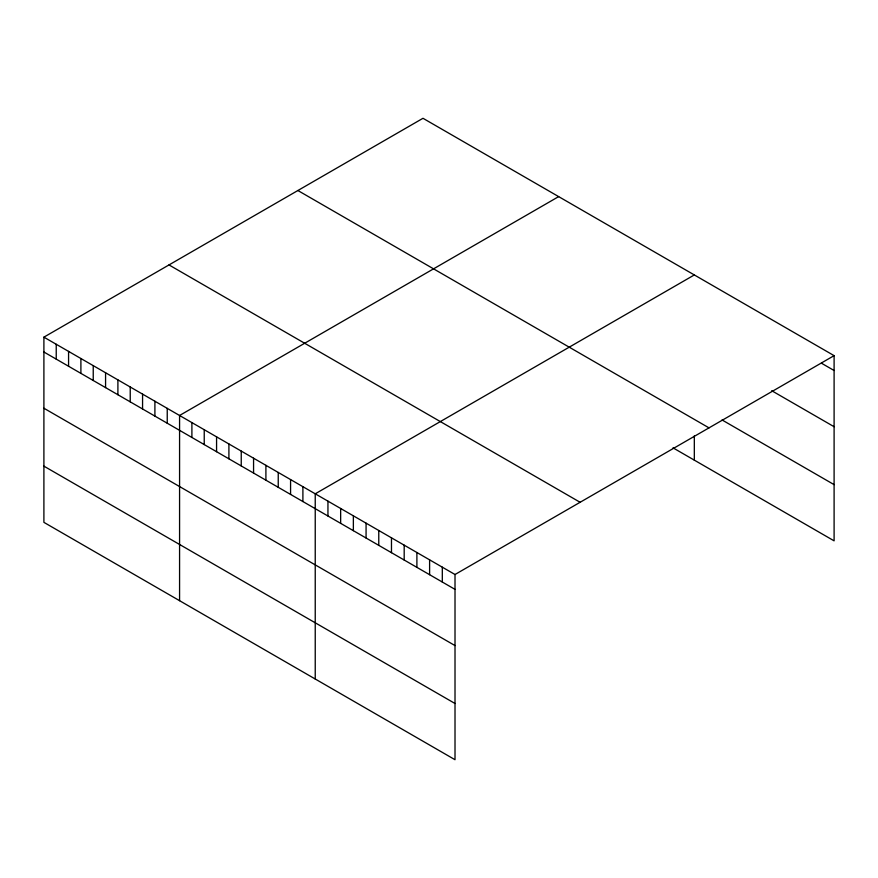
<?xml version="1.0" encoding="UTF-8"?>
<svg xmlns="http://www.w3.org/2000/svg" width="878" height="878" viewBox="0 0 878 878"><rect width="100%" height="100%" fill="white"/><g stroke="black" fill="none" stroke-linecap="round" stroke-linejoin="round"><path stroke-width="1.32" d="M43.9 337.152L455.013 574.508L455.013 759.711L43.9 522.355L43.9 337.152L422.987 118.289L834.1 355.645L834.1 540.848L673.02 447.846M558.649 196.617L179.573 415.481L179.573 600.684M694.322 274.946L315.235 493.809L315.235 679.012M455.013 574.508L834.1 355.645M821.391 363.174L834.1 370.505M771.718 390.71L834.1 426.719M722.045 419.947L834.1 484.634M297.883 190.515L709.007 427.871M168.993 264.926L580.117 502.282M43.9 352.012L455.013 589.368M43.9 408.226L455.013 645.582M43.9 466.141L455.013 703.497M694.322 435.872L694.322 460.149M442.314 567.166L442.314 582.037M429.605 559.835L429.605 574.695M416.896 552.503L416.896 567.364M404.187 545.161L404.187 560.021M391.478 537.83L391.478 552.69M378.769 530.488L378.769 545.348M366.071 523.156L366.071 538.016M353.362 515.814L353.362 530.674M340.653 508.483L340.653 523.343M327.944 501.14L327.944 516.012M302.899 486.686L302.899 501.547M290.574 479.564L290.574 494.424M278.238 472.441L278.238 487.312M265.902 465.329L265.902 480.189M253.566 458.206L253.566 473.066M241.241 451.083L241.241 465.944M228.906 443.961L228.906 458.821M216.57 436.838L216.57 451.709M204.234 429.715L204.234 444.586M191.898 422.603L191.898 437.464M167.237 408.358L167.237 423.218M154.901 401.235L154.901 416.106M142.565 394.112L142.565 408.983M130.229 387L130.229 401.861M117.904 379.878L117.904 394.738M105.569 372.755L105.569 387.615M93.233 365.632L93.233 380.492M80.897 358.509L80.897 373.38M68.572 351.398L68.572 366.258M56.236 344.275L56.236 359.135"/></g></svg>
